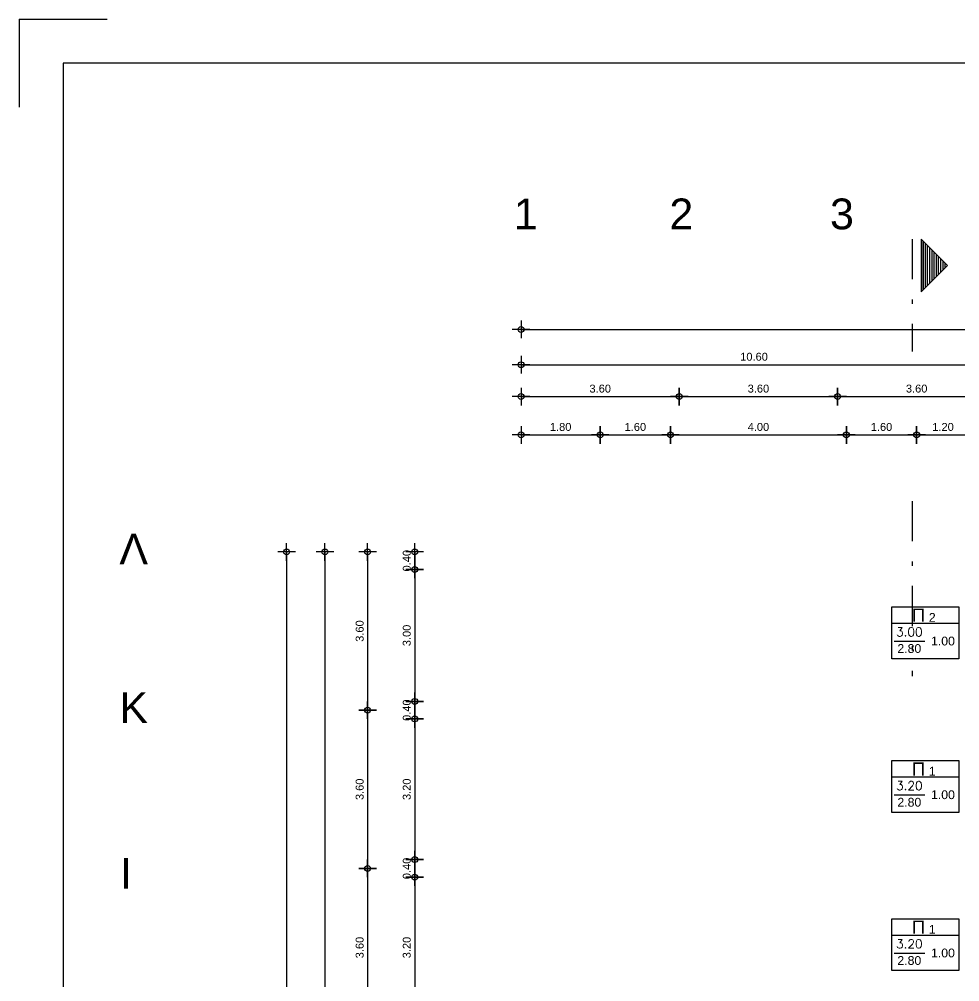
# Model space of a CAD drawing. Header units: metres. Extents: x 0 to 132, y -109 to 310.
# Drawn here: x 0 to 21.4, y 116.63 to 138.52 of the extents above; entities that cross this region are included whole.
import ezdxf

# ---------------------------------------------------------------- set-up
doc = ezdxf.new("R2010")
doc.units = ezdxf.units.M
doc.header["$LTSCALE"] = 0.036
doc.linetypes.add('DASHDOTX2', pattern=[50.8, 25.4, -12.7, 0, -12.7])
doc.layers.get('Defpoints').update_dxf_attribs({"color": 252})
for name, color, linetype in [('arxitektonika', 254, 'Continuous'), ('BORDER', 252, 'Continuous'), ('DIMBLK', 252, 'Continuous'), ('Grammata', 252, 'Continuous'), ('LAYER-ON', 252, 'Continuous'), ('MARKS', 252, 'Continuous')]:
    doc.layers.add(name, color=color, linetype=linetype)
doc.styles.add('COMU-N', font='arial.ttf')
doc.styles.get("Standard").update_dxf_attribs({"font": 'arial.ttf'})
doc.dimstyles.new('CADWDOT', dxfattribs={"dimscale": 0.1, "dimtxt": 1.8, "dimasz": 0.08, "dimexe": 2, "dimexo": 0, "dimgap": 0.09, "dimtad": 0, "dimrnd": 0.001, "dimzin": 0, "dimdsep": 46, "dimtxsty": 'Standard', "dimblk1": 'ARTDIM', "dimblk2": 'ARTDIM', "dimsah": 1, "dimcen": 0.09, "dimdle": 0.05, "dimse1": 1, "dimse2": 1, "dimadec": 0, "dimazin": 0, "dimtfac": 1, "dimtmove": 0, "dimatfit": 3, "dimldrblk": 'ARTDIM', "dimfxl": 2, "dimtvp": 0.9999, "dimtolj": 1, "dimtzin": 0, "dimarcsym": 0})

# ---------------------------------------------------------------- blocks, each defined once
blk = doc.blocks.new('art103')
at = {"layer": 'BORDER'}
for p, q in [((20.75, 14.6), (0.25, 14.6)), ((0.25, 14.6), (0.25, 0.25))]:
    blk.add_line(p, q, dxfattribs=at)
at = {"layer": 'MARKS'}
for q in [(0, 14.35), (0.5, 14.85)]:
    blk.add_line((0, 14.85), q, dxfattribs=at)
blk = doc.blocks.new('ARTDIM')
at = {"layer": 'DIMBLK'}
for p, q in [((-24.9975, 0), (24.9975, 0)), ((0, -24.9975), (0, 24.9975))]:
    blk.add_line(p, q, dxfattribs=at)
blk.add_circle((0, 0), 8.25, dxfattribs=at)
blk = doc.blocks.new('*D315')
at = {"layer": 'arxitektonika', "color": 0, "lineweight": -2}
blk.add_line((11.426, 129.067), (13.21, 129.067), dxfattribs=at)
at = {"layer": 'Defpoints', "color": 0, "transparency": 16777216}
for p in [(11.418, 129.505), (13.218, 129.505), (13.218, 129.067)]:
    blk.add_point(p, dxfattribs=at)
at = {"layer": 'arxitektonika', "color": 0, "lineweight": -2, "xscale": 0.008, "yscale": 0.008, "zscale": 0.008, "rotation": 180}
blk.add_blockref('ARTDIM', (11.418, 129.067), dxfattribs=at)
at = {"layer": 'arxitektonika', "color": 0, "lineweight": -2, "xscale": 0.008, "yscale": 0.008, "zscale": 0.008}
blk.add_blockref('ARTDIM', (13.218, 129.067), dxfattribs=at)
at = {"layer": 'arxitektonika', "color": 0, "insert": (12.318, 129.247), "char_height": 0.18, "attachment_point": 5}
blk.add_mtext('\\A1;1.80', dxfattribs=at)
blk = doc.blocks.new('*D316')
at = {"layer": 'arxitektonika', "color": 0, "lineweight": -2}
blk.add_line((13.226, 129.067), (14.81, 129.067), dxfattribs=at)
at = {"layer": 'Defpoints', "color": 0, "transparency": 16777216}
for p in [(13.218, 129.505), (14.818, 129.505), (14.818, 129.067)]:
    blk.add_point(p, dxfattribs=at)
at = {"layer": 'arxitektonika', "color": 0, "lineweight": -2, "xscale": 0.008, "yscale": 0.008, "zscale": 0.008, "rotation": 180}
blk.add_blockref('ARTDIM', (13.218, 129.067), dxfattribs=at)
at = {"layer": 'arxitektonika', "color": 0, "lineweight": -2, "xscale": 0.008, "yscale": 0.008, "zscale": 0.008}
blk.add_blockref('ARTDIM', (14.818, 129.067), dxfattribs=at)
at = {"layer": 'arxitektonika', "color": 0, "insert": (14.018, 129.247), "char_height": 0.18, "attachment_point": 5}
blk.add_mtext('\\A1;1.60', dxfattribs=at)
blk = doc.blocks.new('*D317')
at = {"layer": 'arxitektonika', "color": 0, "lineweight": -2}
blk.add_line((14.826, 129.067), (18.81, 129.067), dxfattribs=at)
at = {"layer": 'Defpoints', "color": 0, "transparency": 16777216}
for p in [(14.818, 129.505), (18.818, 129.505), (18.818, 129.067)]:
    blk.add_point(p, dxfattribs=at)
at = {"layer": 'arxitektonika', "color": 0, "lineweight": -2, "xscale": 0.008, "yscale": 0.008, "zscale": 0.008, "rotation": 180}
blk.add_blockref('ARTDIM', (14.818, 129.067), dxfattribs=at)
at = {"layer": 'arxitektonika', "color": 0, "lineweight": -2, "xscale": 0.008, "yscale": 0.008, "zscale": 0.008}
blk.add_blockref('ARTDIM', (18.818, 129.067), dxfattribs=at)
at = {"layer": 'arxitektonika', "color": 0, "insert": (16.818, 129.247), "char_height": 0.18, "attachment_point": 5}
blk.add_mtext('\\A1;4.00', dxfattribs=at)
blk = doc.blocks.new('*D318')
at = {"layer": 'arxitektonika', "color": 0, "lineweight": -2}
blk.add_line((18.826, 129.067), (20.41, 129.067), dxfattribs=at)
at = {"layer": 'Defpoints', "color": 0, "transparency": 16777216}
for p in [(18.818, 129.505), (20.418, 129.505), (20.418, 129.067)]:
    blk.add_point(p, dxfattribs=at)
at = {"layer": 'arxitektonika', "color": 0, "lineweight": -2, "xscale": 0.008, "yscale": 0.008, "zscale": 0.008, "rotation": 180}
blk.add_blockref('ARTDIM', (18.818, 129.067), dxfattribs=at)
at = {"layer": 'arxitektonika', "color": 0, "lineweight": -2, "xscale": 0.008, "yscale": 0.008, "zscale": 0.008}
blk.add_blockref('ARTDIM', (20.418, 129.067), dxfattribs=at)
at = {"layer": 'arxitektonika', "color": 0, "insert": (19.618, 129.247), "char_height": 0.18, "attachment_point": 5}
blk.add_mtext('\\A1;1.60', dxfattribs=at)
blk = doc.blocks.new('*D319')
at = {"layer": 'arxitektonika', "color": 0, "lineweight": -2}
blk.add_line((20.426, 129.067), (21.61, 129.067), dxfattribs=at)
at = {"layer": 'Defpoints', "color": 0, "transparency": 16777216}
for p in [(20.418, 129.505), (21.618, 129.505), (21.618, 129.067)]:
    blk.add_point(p, dxfattribs=at)
at = {"layer": 'arxitektonika', "color": 0, "lineweight": -2, "xscale": 0.008, "yscale": 0.008, "zscale": 0.008, "rotation": 180}
blk.add_blockref('ARTDIM', (20.418, 129.067), dxfattribs=at)
at = {"layer": 'arxitektonika', "color": 0, "lineweight": -2, "xscale": 0.008, "yscale": 0.008, "zscale": 0.008}
blk.add_blockref('ARTDIM', (21.618, 129.067), dxfattribs=at)
at = {"layer": 'arxitektonika', "color": 0, "insert": (21.018, 129.247), "char_height": 0.18, "attachment_point": 5}
blk.add_mtext('\\A1;1.20', dxfattribs=at)
blk = doc.blocks.new('*D334')
at = {"layer": 'arxitektonika', "color": 0, "lineweight": -2}
blk.add_line((11.426, 130.664), (22.01, 130.664), dxfattribs=at)
at = {"layer": 'Defpoints', "color": 0, "transparency": 16777216}
for p in [(22.018, 130.664), (11.418, 127.215), (22.018, 127.215)]:
    blk.add_point(p, dxfattribs=at)
at = {"layer": 'arxitektonika', "color": 0, "lineweight": -2, "xscale": 0.008, "yscale": 0.008, "zscale": 0.008, "rotation": 180}
blk.add_blockref('ARTDIM', (11.418, 130.664), dxfattribs=at)
at = {"layer": 'arxitektonika', "color": 0, "lineweight": -2, "xscale": 0.008, "yscale": 0.008, "zscale": 0.008}
blk.add_blockref('ARTDIM', (22.018, 130.664), dxfattribs=at)
at = {"layer": 'arxitektonika', "color": 0, "insert": (16.718, 130.844), "char_height": 0.18, "attachment_point": 5}
blk.add_mtext('\\A1;10.60', dxfattribs=at)
blk = doc.blocks.new('*D337')
at = {"layer": 'arxitektonika', "color": 0, "lineweight": -2}
blk.add_line((11.426, 131.466), (55.11, 131.466), dxfattribs=at)
at = {"layer": 'Defpoints', "color": 0, "transparency": 16777216}
for p in [(55.118, 131.466), (11.418, 127.215), (55.118, 127.215)]:
    blk.add_point(p, dxfattribs=at)
at = {"layer": 'arxitektonika', "color": 0, "lineweight": -2, "xscale": 0.008, "yscale": 0.008, "zscale": 0.008, "rotation": 180}
blk.add_blockref('ARTDIM', (11.418, 131.466), dxfattribs=at)
at = {"layer": 'arxitektonika', "color": 0, "lineweight": -2, "xscale": 0.008, "yscale": 0.008, "zscale": 0.008}
blk.add_blockref('ARTDIM', (55.118, 131.466), dxfattribs=at)
at = {"layer": 'arxitektonika', "color": 0, "insert": (33.268, 131.646), "char_height": 0.18, "attachment_point": 5}
blk.add_mtext('\\A1;43.70', dxfattribs=at)
blk = doc.blocks.new('*D338')
at = {"layer": 'arxitektonika', "color": 0, "lineweight": -2}
blk.add_line((8.997, 126.397), (8.997, 126.013), dxfattribs=at)
at = {"layer": 'Defpoints', "color": 0, "transparency": 16777216}
for p in [(8.408, 126.405), (8.408, 126.005), (8.997, 126.005)]:
    blk.add_point(p, dxfattribs=at)
at = {"layer": 'arxitektonika', "color": 0, "lineweight": -2, "xscale": 0.008, "yscale": 0.008, "zscale": 0.008}
for p, rotation in [((8.997, 126.405), 90), ((8.997, 126.005), 270)]:
    blk.add_blockref('ARTDIM', p, dxfattribs=dict(at, rotation=rotation))
at = {"layer": 'arxitektonika', "color": 0, "insert": (8.817, 126.205), "char_height": 0.18, "attachment_point": 5, "rotation": 90}
blk.add_mtext('\\A1;0.40', dxfattribs=at)
blk = doc.blocks.new('*D339')
at = {"layer": 'arxitektonika', "color": 0, "lineweight": -2}
blk.add_line((8.997, 125.997), (8.997, 123.013), dxfattribs=at)
at = {"layer": 'Defpoints', "color": 0, "transparency": 16777216}
for p in [(11.418, 126.005), (8.997, 123.005), (11.418, 123.005)]:
    blk.add_point(p, dxfattribs=at)
at = {"layer": 'arxitektonika', "color": 0, "lineweight": -2, "xscale": 0.008, "yscale": 0.008, "zscale": 0.008}
for p, rotation in [((8.997, 126.005), 90), ((8.997, 123.005), 270)]:
    blk.add_blockref('ARTDIM', p, dxfattribs=dict(at, rotation=rotation))
at = {"layer": 'arxitektonika', "color": 0, "insert": (8.817, 124.505), "char_height": 0.18, "attachment_point": 5, "rotation": 90}
blk.add_mtext('\\A1;3.00', dxfattribs=at)
blk = doc.blocks.new('*D340')
at = {"layer": 'arxitektonika', "color": 0, "lineweight": -2}
blk.add_line((8.997, 122.997), (8.997, 122.613), dxfattribs=at)
at = {"layer": 'Defpoints', "color": 0, "transparency": 16777216}
for p in [(11.418, 123.005), (8.997, 122.605), (11.418, 122.605)]:
    blk.add_point(p, dxfattribs=at)
at = {"layer": 'arxitektonika', "color": 0, "lineweight": -2, "xscale": 0.008, "yscale": 0.008, "zscale": 0.008}
for p, rotation in [((8.997, 123.005), 90), ((8.997, 122.605), 270)]:
    blk.add_blockref('ARTDIM', p, dxfattribs=dict(at, rotation=rotation))
at = {"layer": 'arxitektonika', "color": 0, "insert": (8.817, 122.805), "char_height": 0.18, "attachment_point": 5, "rotation": 90}
blk.add_mtext('\\A1;0.40', dxfattribs=at)
blk = doc.blocks.new('*D341')
at = {"layer": 'arxitektonika', "color": 0, "lineweight": -2}
blk.add_line((8.997, 122.597), (8.997, 119.413), dxfattribs=at)
at = {"layer": 'Defpoints', "color": 0, "transparency": 16777216}
for p in [(11.418, 122.605), (8.997, 119.405), (11.418, 119.405)]:
    blk.add_point(p, dxfattribs=at)
at = {"layer": 'arxitektonika', "color": 0, "lineweight": -2, "xscale": 0.008, "yscale": 0.008, "zscale": 0.008}
for p, rotation in [((8.997, 122.605), 90), ((8.997, 119.405), 270)]:
    blk.add_blockref('ARTDIM', p, dxfattribs=dict(at, rotation=rotation))
at = {"layer": 'arxitektonika', "color": 0, "insert": (8.817, 121.005), "char_height": 0.18, "attachment_point": 5, "rotation": 90}
blk.add_mtext('\\A1;3.20', dxfattribs=at)
blk = doc.blocks.new('*D342')
at = {"layer": 'arxitektonika', "color": 0, "lineweight": -2}
blk.add_line((8.997, 119.397), (8.997, 119.013), dxfattribs=at)
at = {"layer": 'Defpoints', "color": 0, "transparency": 16777216}
for p in [(11.418, 119.405), (8.997, 119.005), (11.418, 119.005)]:
    blk.add_point(p, dxfattribs=at)
at = {"layer": 'arxitektonika', "color": 0, "lineweight": -2, "xscale": 0.008, "yscale": 0.008, "zscale": 0.008}
for p, rotation in [((8.997, 119.405), 90), ((8.997, 119.005), 270)]:
    blk.add_blockref('ARTDIM', p, dxfattribs=dict(at, rotation=rotation))
at = {"layer": 'arxitektonika', "color": 0, "insert": (8.817, 119.205), "char_height": 0.18, "attachment_point": 5, "rotation": 90}
blk.add_mtext('\\A1;0.40', dxfattribs=at)
blk = doc.blocks.new('*D343')
at = {"layer": 'arxitektonika', "color": 0, "lineweight": -2}
blk.add_line((8.997, 118.997), (8.997, 115.813), dxfattribs=at)
at = {"layer": 'Defpoints', "color": 0, "transparency": 16777216}
for p in [(11.418, 119.005), (8.997, 115.805), (11.418, 115.805)]:
    blk.add_point(p, dxfattribs=at)
at = {"layer": 'arxitektonika', "color": 0, "lineweight": -2, "xscale": 0.008, "yscale": 0.008, "zscale": 0.008}
for p, rotation in [((8.997, 119.005), 90), ((8.997, 115.805), 270)]:
    blk.add_blockref('ARTDIM', p, dxfattribs=dict(at, rotation=rotation))
at = {"layer": 'arxitektonika', "color": 0, "insert": (8.817, 117.405), "char_height": 0.18, "attachment_point": 5, "rotation": 90}
blk.add_mtext('\\A1;3.20', dxfattribs=at)
blk = doc.blocks.new('*D356')
at = {"layer": 'arxitektonika', "color": 0, "lineweight": -2}
blk.add_line((6.954, 126.397), (6.954, 104.613), dxfattribs=at)
at = {"layer": 'Defpoints', "color": 0, "transparency": 16777216}
for p in [(9.452, 126.405), (6.954, 104.605), (10.588, 104.605)]:
    blk.add_point(p, dxfattribs=at)
at = {"layer": 'arxitektonika', "color": 0, "lineweight": -2, "xscale": 0.008, "yscale": 0.008, "zscale": 0.008}
for p, rotation in [((6.954, 126.405), 90), ((6.954, 104.605), 270)]:
    blk.add_blockref('ARTDIM', p, dxfattribs=dict(at, rotation=rotation))
at = {"layer": 'arxitektonika', "color": 0, "insert": (6.774, 115.505), "char_height": 0.18, "attachment_point": 5, "rotation": 90}
blk.add_mtext('\\A1;21.80', dxfattribs=at)
blk = doc.blocks.new('*D358')
at = {"layer": 'arxitektonika', "color": 0, "lineweight": -2}
blk.add_line((6.082, 126.397), (6.082, 93.313), dxfattribs=at)
at = {"layer": 'Defpoints', "color": 0, "transparency": 16777216}
for p in [(9.452, 126.405), (6.082, 93.305), (9.452, 93.305)]:
    blk.add_point(p, dxfattribs=at)
at = {"layer": 'arxitektonika', "color": 0, "lineweight": -2, "xscale": 0.008, "yscale": 0.008, "zscale": 0.008}
for p, rotation in [((6.082, 126.405), 90), ((6.082, 93.305), 270)]:
    blk.add_blockref('ARTDIM', p, dxfattribs=dict(at, rotation=rotation))
at = {"layer": 'arxitektonika', "color": 0, "insert": (5.902, 109.855), "char_height": 0.18, "attachment_point": 5, "rotation": 90}
blk.add_mtext('\\A1;33.10', dxfattribs=at)
blk = doc.blocks.new('*D404')
at = {"layer": 'arxitektonika', "color": 0, "lineweight": -2}
blk.add_line((11.426, 129.939), (15.01, 129.939), dxfattribs=at)
at = {"layer": 'Defpoints', "color": 0, "transparency": 16777216}
for p in [(11.418, 133.511), (15.018, 133.511), (15.018, 129.939)]:
    blk.add_point(p, dxfattribs=at)
at = {"layer": 'arxitektonika', "color": 0, "lineweight": -2, "xscale": 0.008, "yscale": 0.008, "zscale": 0.008, "rotation": 180}
blk.add_blockref('ARTDIM', (11.418, 129.939), dxfattribs=at)
at = {"layer": 'arxitektonika', "color": 0, "lineweight": -2, "xscale": 0.008, "yscale": 0.008, "zscale": 0.008}
blk.add_blockref('ARTDIM', (15.018, 129.939), dxfattribs=at)
at = {"layer": 'arxitektonika', "color": 0, "insert": (13.218, 130.119), "char_height": 0.18, "attachment_point": 5}
blk.add_mtext('\\A1;3.60', dxfattribs=at)
blk = doc.blocks.new('*D405')
at = {"layer": 'arxitektonika', "color": 0, "lineweight": -2}
blk.add_line((15.026, 129.939), (18.61, 129.939), dxfattribs=at)
at = {"layer": 'Defpoints', "color": 0, "transparency": 16777216}
for p in [(15.018, 133.511), (18.618, 133.511), (18.618, 129.939)]:
    blk.add_point(p, dxfattribs=at)
at = {"layer": 'arxitektonika', "color": 0, "lineweight": -2, "xscale": 0.008, "yscale": 0.008, "zscale": 0.008, "rotation": 180}
blk.add_blockref('ARTDIM', (15.018, 129.939), dxfattribs=at)
at = {"layer": 'arxitektonika', "color": 0, "lineweight": -2, "xscale": 0.008, "yscale": 0.008, "zscale": 0.008}
blk.add_blockref('ARTDIM', (18.618, 129.939), dxfattribs=at)
at = {"layer": 'arxitektonika', "color": 0, "insert": (16.818, 130.119), "char_height": 0.18, "attachment_point": 5}
blk.add_mtext('\\A1;3.60', dxfattribs=at)
blk = doc.blocks.new('*D406')
at = {"layer": 'arxitektonika', "color": 0, "lineweight": -2}
blk.add_line((18.626, 129.939), (22.21, 129.939), dxfattribs=at)
at = {"layer": 'Defpoints', "color": 0, "transparency": 16777216}
for p in [(18.618, 133.511), (22.218, 133.511), (22.218, 129.939)]:
    blk.add_point(p, dxfattribs=at)
at = {"layer": 'arxitektonika', "color": 0, "lineweight": -2, "xscale": 0.008, "yscale": 0.008, "zscale": 0.008, "rotation": 180}
blk.add_blockref('ARTDIM', (18.618, 129.939), dxfattribs=at)
at = {"layer": 'arxitektonika', "color": 0, "lineweight": -2, "xscale": 0.008, "yscale": 0.008, "zscale": 0.008}
blk.add_blockref('ARTDIM', (22.218, 129.939), dxfattribs=at)
at = {"layer": 'arxitektonika', "color": 0, "insert": (20.418, 130.119), "char_height": 0.18, "attachment_point": 5}
blk.add_mtext('\\A1;3.60', dxfattribs=at)
blk = doc.blocks.new('*D440')
at = {"layer": 'arxitektonika', "color": 0, "lineweight": -2}
blk.add_line((7.926, 126.397), (7.926, 122.813), dxfattribs=at)
at = {"layer": 'Defpoints', "color": 0, "transparency": 16777216}
for p in [(3.079, 126.405), (3.079, 122.805), (7.926, 122.805)]:
    blk.add_point(p, dxfattribs=at)
at = {"layer": 'arxitektonika', "color": 0, "lineweight": -2, "xscale": 0.008, "yscale": 0.008, "zscale": 0.008}
for p, rotation in [((7.926, 126.405), 90), ((7.926, 122.805), 270)]:
    blk.add_blockref('ARTDIM', p, dxfattribs=dict(at, rotation=rotation))
at = {"layer": 'arxitektonika', "color": 0, "insert": (7.746, 124.605), "char_height": 0.18, "attachment_point": 5, "rotation": 90}
blk.add_mtext('\\A1;3.60', dxfattribs=at)
blk = doc.blocks.new('*D441')
at = {"layer": 'arxitektonika', "color": 0, "lineweight": -2}
blk.add_line((7.926, 122.797), (7.926, 119.213), dxfattribs=at)
at = {"layer": 'Defpoints', "color": 0, "transparency": 16777216}
for p in [(3.079, 122.805), (3.079, 119.205), (7.926, 119.205)]:
    blk.add_point(p, dxfattribs=at)
at = {"layer": 'arxitektonika', "color": 0, "lineweight": -2, "xscale": 0.008, "yscale": 0.008, "zscale": 0.008}
for p, rotation in [((7.926, 122.805), 90), ((7.926, 119.205), 270)]:
    blk.add_blockref('ARTDIM', p, dxfattribs=dict(at, rotation=rotation))
at = {"layer": 'arxitektonika', "color": 0, "insert": (7.746, 121.005), "char_height": 0.18, "attachment_point": 5, "rotation": 90}
blk.add_mtext('\\A1;3.60', dxfattribs=at)
blk = doc.blocks.new('*D442')
at = {"layer": 'arxitektonika', "color": 0, "lineweight": -2}
blk.add_line((7.926, 119.197), (7.926, 115.613), dxfattribs=at)
at = {"layer": 'Defpoints', "color": 0, "transparency": 16777216}
for p in [(3.079, 119.205), (3.079, 115.605), (7.926, 115.605)]:
    blk.add_point(p, dxfattribs=at)
at = {"layer": 'arxitektonika', "color": 0, "lineweight": -2, "xscale": 0.008, "yscale": 0.008, "zscale": 0.008}
for p, rotation in [((7.926, 119.205), 90), ((7.926, 115.605), 270)]:
    blk.add_blockref('ARTDIM', p, dxfattribs=dict(at, rotation=rotation))
at = {"layer": 'arxitektonika', "color": 0, "insert": (7.746, 117.405), "char_height": 0.18, "attachment_point": 5, "rotation": 90}
blk.add_mtext('\\A1;3.60', dxfattribs=at)

msp = doc.modelspace()

# ---------------------------------------------------------------- linework, layer by layer
at = {"layer": 'arxitektonika', "linetype": 'DASHDOTX2'}
for p, q in [((20.318, 133.521), (20.318, 130.961)), ((20.318, 127.561), (20.318, 123.582))]:
    msp.add_line(p, q, dxfattribs=at)
at = {"layer": 'arxitektonika'}
for p, q in [((20.518, 133.521), (20.518, 132.921)), ((21.118, 132.921), (20.518, 133.521)), ((20.568, 132.371), (20.568, 133.471)), ((20.568, 133.471), (20.568, 132.371)), ((20.568, 132.371), (20.568, 133.471)), ((20.618, 132.421), (20.618, 133.421)), ((20.668, 132.471), (20.668, 133.371)), ((20.718, 132.521), (20.718, 133.321)), ((20.768, 132.571), (20.768, 133.271)), ((20.818, 132.621), (20.818, 133.221)), ((20.868, 132.671), (20.868, 133.171)), ((20.518, 132.921), (20.518, 132.321)), ((21.118, 132.921), (20.518, 132.321)), ((20.918, 132.721), (20.918, 133.121)), ((20.968, 132.771), (20.968, 133.071)), ((21.018, 132.821), (21.018, 133.021)), ((21.068, 132.871), (21.068, 132.971)), ((21.379, 124.776), (19.854, 124.776)), ((19.904, 124.376), (20.604, 124.376)), ((21.379, 121.28), (19.854, 121.28)), ((19.904, 120.88), (20.604, 120.88)), ((21.379, 117.68), (19.854, 117.68)), ((19.904, 117.28), (20.604, 117.28))]:
    msp.add_line(p, q, dxfattribs=at)
for points in [[(19.854, 125.154), (21.379, 125.154), (21.379, 123.976), (19.854, 123.976), (19.854, 125.154)], [(19.854, 121.658), (21.379, 121.658), (21.379, 120.48), (19.854, 120.48), (19.854, 121.658)], [(19.854, 118.058), (21.379, 118.058), (21.379, 116.88), (19.854, 116.88), (19.854, 118.058)]]:
    msp.add_lwpolyline(points, dxfattribs=at)

# ---------------------------------------------------------------- block references
at = {"layer": 'LAYER-ON', "xscale": 4, "yscale": 4, "zscale": 4}
msp.add_blockref('art103', (0, 79.122), dxfattribs=at)

# ---------------------------------------------------------------- texts
at = {"layer": 'arxitektonika', "style": 'COMU-N'}
for s, height, p in [('1', 0.7, (11.25, 133.744)), ('2', 0.7, (14.792, 133.744)), ('3', 0.7, (18.446, 133.744)), ('Π', 0.3, (20.309, 124.815)), ('2', 0.2, (20.696, 124.815)), ('Π', 0.3, (20.309, 121.318)), ('1', 0.2, (20.696, 121.318)), ('Π', 0.3, (20.309, 117.718)), ('1', 0.2, (20.696, 117.718))]:
    msp.add_text(s, height=height, dxfattribs=at).set_placement(p)
at = {"layer": 'arxitektonika', "linetype": 'ByBlock', "char_height": 0.2, "attachment_point": 5, "style": 'COMU-N'}
for s, insert in [('{\\Fcomplex.shx;3.00}', (20.251, 124.584)), ('1.00', (21.016, 124.376)), ('2.80', (20.251, 124.206)), ('{\\Fcomplex.shx;3.20}', (20.251, 121.087)), ('1.00', (21.016, 120.88)), ('2.80', (20.251, 120.709)), ('{\\Fcomplex.shx;3.20}', (20.251, 117.487)), ('1.00', (21.016, 117.28)), ('2.80', (20.251, 117.109))]:
    msp.add_mtext(s, dxfattribs=dict(at, insert=insert))
at = {"layer": 'Grammata', "style": 'COMU-N'}
for s, p in [('Λ', (2.277, 126.123)), ('Κ', (2.277, 122.513)), ('Ι', (2.293, 118.743))]:
    msp.add_text(s, height=0.7, dxfattribs=at).set_placement(p)

# ---------------------------------------------------------------- dimensions: what is measured, and where the dimension line sits
at = {"layer": 'arxitektonika'}
for base, p1, p2, picture, middle in [((15.018, 129.939), (11.418, 133.511), (15.018, 133.511), '*D404', (13.218, 130.119)), ((18.618, 129.939), (15.018, 133.511), (18.618, 133.511), '*D405', (16.818, 130.119)), ((22.218, 129.939), (18.618, 133.511), (22.218, 133.511), '*D406', (20.418, 130.119)), ((55.118, 131.466), (11.418, 127.215), (55.118, 127.215), '*D337', (33.268, 131.646)), ((22.018, 130.664), (11.418, 127.215), (22.018, 127.215), '*D334', (16.718, 130.844)), ((13.218, 129.067), (11.418, 129.505), (13.218, 129.505), '*D315', (12.318, 129.247)), ((14.818, 129.067), (13.218, 129.505), (14.818, 129.505), '*D316', (14.018, 129.247)), ((18.818, 129.067), (14.818, 129.505), (18.818, 129.505), '*D317', (16.818, 129.247)), ((20.418, 129.067), (18.818, 129.505), (20.418, 129.505), '*D318', (19.618, 129.247)), ((21.618, 129.067), (20.418, 129.505), (21.618, 129.505), '*D319', (21.018, 129.247))]:
    dim = msp.add_linear_dim(base=base, p1=p1, p2=p2, dimstyle='CADWDOT', dxfattribs=at)
    dim.commit()
    dim.dimension.update_dxf_attribs({"geometry": picture, "text_midpoint": middle})
for base, p1, p2, picture, middle in [((7.926, 122.805), (3.079, 126.405), (3.079, 122.805), '*D440', (7.746, 124.605)), ((6.082, 93.305), (9.452, 126.405), (9.452, 93.305), '*D358', (5.902, 109.855)), ((6.954, 104.605), (9.452, 126.405), (10.588, 104.605), '*D356', (6.774, 115.505)), ((8.997, 123.005), (11.418, 126.005), (11.418, 123.005), '*D339', (8.817, 124.505)), ((7.926, 119.205), (3.079, 122.805), (3.079, 119.205), '*D441', (7.746, 121.005)), ((8.997, 119.405), (11.418, 122.605), (11.418, 119.405), '*D341', (8.817, 121.005)), ((7.926, 115.605), (3.079, 119.205), (3.079, 115.605), '*D442', (7.746, 117.405)), ((8.997, 115.805), (11.418, 119.005), (11.418, 115.805), '*D343', (8.817, 117.405))]:
    dim = msp.add_linear_dim(base=base, p1=p1, p2=p2, angle=90, dimstyle='CADWDOT', dxfattribs=at)
    dim.commit()
    dim.dimension.update_dxf_attribs({"geometry": picture, "text_midpoint": middle})
for base, p1, p2, picture, middle in [((8.997, 126.005), (8.408, 126.405), (8.408, 126.005), '*D338', (8.997, 126.205)), ((8.997, 122.605), (11.418, 123.005), (11.418, 122.605), '*D340', (8.997, 122.805)), ((8.997, 119.005), (11.418, 119.405), (11.418, 119.005), '*D342', (8.997, 119.205))]:
    dim = msp.add_linear_dim(base=base, p1=p1, p2=p2, angle=90, dimstyle='CADWDOT', dxfattribs=at)
    dim.commit()
    dim.dimension.update_dxf_attribs({"geometry": picture, "text_midpoint": middle, "dimtype": 160})

doc.saveas('drawing.dxf')
